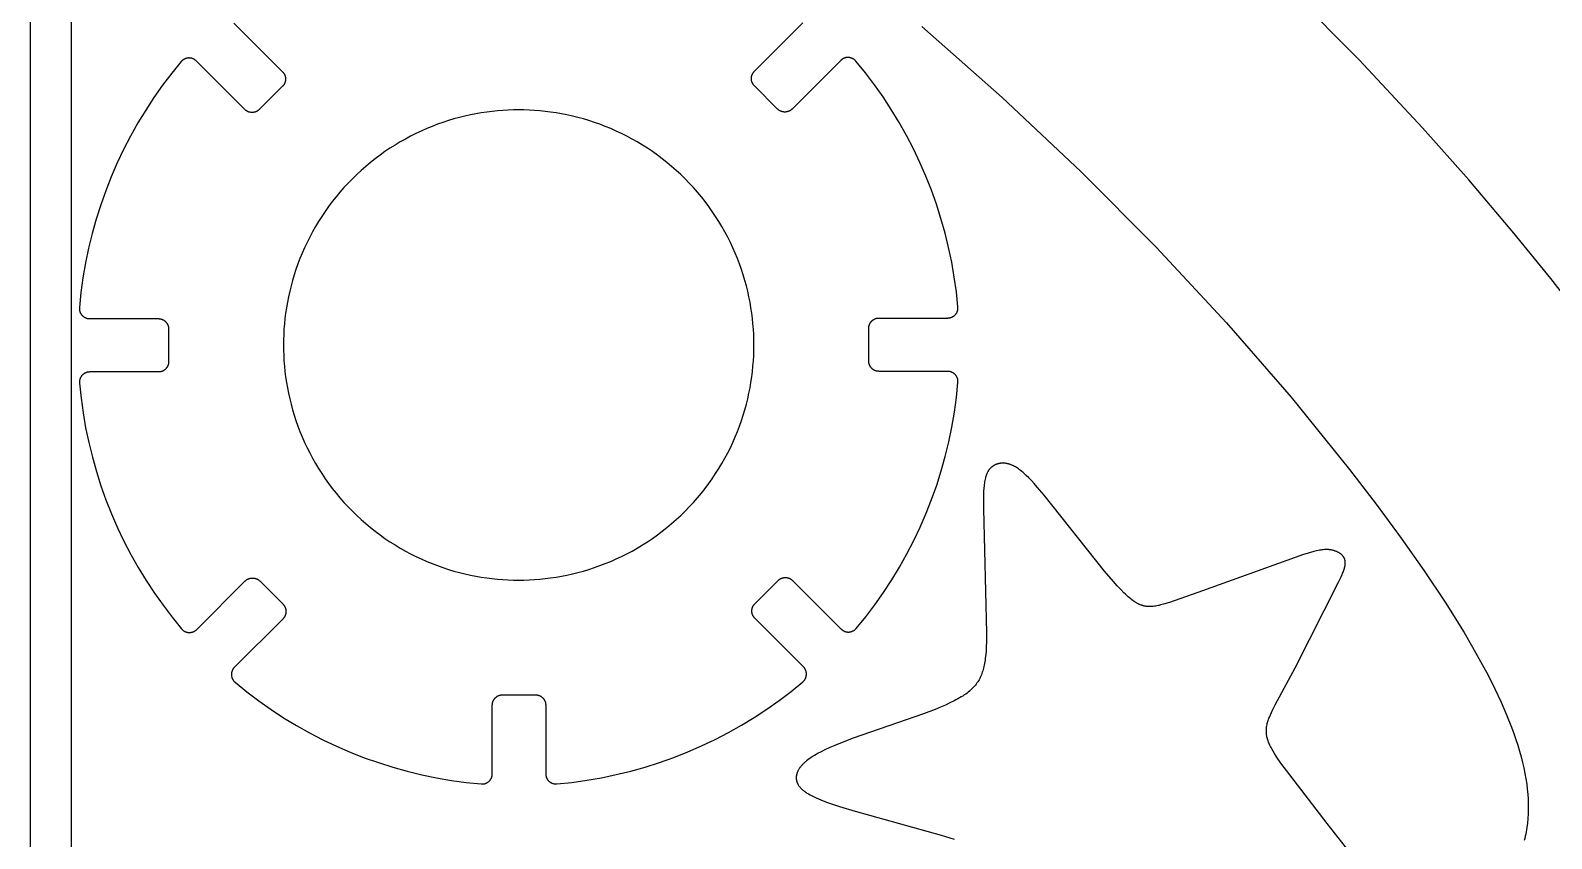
# Model space of a CAD drawing. Header units: millimetres. Extents: x -13379 to -9942, y 7 to 1157.
# Drawn here: x -12042 to -11745.6, y 498.3 to 655.9 of the extents above; entities that cross this region are included whole.
import ezdxf

# ---------------------------------------------------------------- set-up
doc = ezdxf.new("R2010")
doc.units = ezdxf.units.MM
doc.header["$MEASUREMENT"] = 0
for name, color, linetype in [('CIRCULO GRANDE 1', 7, 'Continuous'), ('SECCIONES', 7, 'Continuous'), ('TABLERO COMPLETO', 7, 'Continuous'), ('TABLERO GONZALO', 1, 'Continuous')]:
    doc.layers.add(name, color=color, linetype=linetype)

msp = doc.modelspace()

# ---------------------------------------------------------------- linework, layer by layer
at = {"layer": 'CIRCULO GRANDE 1'}
for points in [[(-12002.37, 657.32), (-11992.9, 647.86), (-11992.85, 647.81), (-11992.81, 647.76), (-11992.76, 647.71), (-11992.72, 647.65), (-11992.68, 647.6), (-11992.64, 647.54), (-11992.61, 647.48), (-11992.57, 647.42), (-11992.54, 647.36), (-11992.51, 647.3), (-11992.48, 647.24), (-11992.46, 647.18), (-11992.43, 647.11), (-11992.41, 647.05), (-11992.39, 646.98), (-11992.37, 646.92), (-11992.36, 646.85), (-11992.35, 646.78), (-11992.33, 646.72), (-11992.33, 646.65), (-11992.32, 646.58), (-11992.32, 646.51), (-11992.32, 646.44), (-11992.32, 646.38), (-11992.32, 646.31), (-11992.33, 646.24), (-11992.33, 646.17), (-11992.35, 646.1), (-11992.36, 646.04), (-11992.37, 645.97), (-11992.39, 645.9), (-11992.41, 645.84), (-11992.43, 645.77), (-11992.46, 645.71), (-11992.48, 645.65), (-11992.51, 645.58), (-11992.54, 645.52), (-11992.57, 645.46), (-11992.61, 645.4), (-11992.64, 645.35), (-11992.68, 645.29), (-11992.72, 645.24), (-11992.76, 645.18), (-11992.81, 645.13), (-11992.85, 645.08), (-11992.9, 645.03), (-11997.43, 640.5), (-11997.48, 640.46), (-11997.53, 640.41), (-11997.58, 640.37), (-11997.63, 640.32), (-11997.69, 640.28), (-11997.74, 640.25), (-11997.8, 640.21), (-11997.86, 640.17), (-11997.92, 640.14), (-11997.98, 640.11), (-11998.04, 640.08), (-11998.11, 640.06), (-11998.17, 640.03), (-11998.24, 640.01), (-11998.3, 639.99), (-11998.37, 639.97), (-11998.43, 639.96), (-11998.5, 639.95), (-11998.57, 639.94), (-11998.64, 639.93), (-11998.71, 639.92), (-11998.77, 639.92), (-11998.84, 639.92), (-11998.91, 639.92), (-11998.98, 639.92), (-11999.05, 639.93), (-11999.11, 639.94), (-11999.18, 639.95), (-11999.25, 639.96), (-11999.32, 639.97), (-11999.38, 639.99), (-11999.45, 640.01), (-11999.51, 640.03), (-11999.58, 640.06), (-11999.64, 640.08), (-11999.7, 640.11), (-11999.76, 640.14), (-11999.82, 640.17), (-11999.88, 640.21), (-11999.94, 640.25), (-11999.99, 640.28), (-12000.05, 640.32), (-12000.1, 640.37), (-12000.16, 640.41), (-12000.21, 640.46), (-12000.26, 640.5), (-12009.71, 649.96), (-12009.76, 650.01), (-12009.81, 650.06), (-12009.87, 650.1), (-12009.92, 650.14), (-12009.98, 650.18), (-12010.04, 650.22), (-12010.09, 650.26), (-12010.15, 650.29), (-12010.21, 650.33), (-12010.28, 650.36), (-12010.34, 650.39), (-12010.4, 650.41), (-12010.47, 650.44), (-12010.53, 650.46), (-12010.6, 650.48), (-12010.67, 650.49), (-12010.73, 650.51), (-12010.8, 650.52), (-12010.87, 650.53), (-12010.94, 650.54), (-12011.01, 650.54), (-12011.08, 650.55), (-12011.15, 650.55), (-12011.21, 650.55), (-12011.28, 650.54), (-12011.35, 650.54), (-12011.42, 650.53), (-12011.49, 650.52), (-12011.56, 650.5), (-12011.62, 650.49), (-12011.69, 650.47), (-12011.76, 650.45), (-12011.82, 650.42), (-12011.89, 650.4), (-12011.95, 650.37), (-12012.01, 650.34), (-12012.07, 650.31), (-12012.13, 650.28), (-12012.19, 650.24), (-12012.25, 650.2), (-12012.31, 650.16), (-12012.36, 650.12), (-12012.42, 650.08), (-12012.47, 650.03), (-12012.52, 649.99), (-12012.57, 649.94), (-12012.61, 649.89), (-12012.66, 649.83), (-12014.5, 647.56), (-12016.27, 645.23), (-12017.96, 642.83), (-12019.56, 640.38), (-12021.08, 637.88), (-12022.51, 635.33), (-12023.86, 632.72), (-12025.11, 630.08), (-12026.27, 627.39), (-12027.35, 624.67), (-12028.33, 621.91), (-12029.21, 619.12), (-12030, 616.3), (-12030.69, 613.45), (-12031.28, 610.59), (-12031.78, 607.7), (-12032.18, 604.8), (-12032.48, 601.89), (-12032.48, 601.82), (-12032.48, 601.75), (-12032.48, 601.68), (-12032.48, 601.61), (-12032.48, 601.54), (-12032.47, 601.47), (-12032.46, 601.41), (-12032.45, 601.34), (-12032.43, 601.27), (-12032.42, 601.2), (-12032.4, 601.14), (-12032.38, 601.07), (-12032.35, 601.01), (-12032.33, 600.94), (-12032.3, 600.88), (-12032.27, 600.82), (-12032.24, 600.76), (-12032.2, 600.7), (-12032.17, 600.64), (-12032.13, 600.58), (-12032.09, 600.52), (-12032.05, 600.47), (-12032, 600.42), (-12031.96, 600.37), (-12031.91, 600.32), (-12031.86, 600.27), (-12031.81, 600.22), (-12031.76, 600.18), (-12031.7, 600.13), (-12031.65, 600.09), (-12031.59, 600.05), (-12031.53, 600.01), (-12031.47, 599.98), (-12031.41, 599.95), (-12031.35, 599.92), (-12031.29, 599.89), (-12031.23, 599.86), (-12031.16, 599.84), (-12031.1, 599.81), (-12031.03, 599.79), (-12030.96, 599.78), (-12030.9, 599.76), (-12030.83, 599.75), (-12030.76, 599.74), (-12030.69, 599.73), (-12030.62, 599.72), (-12030.55, 599.72), (-12030.48, 599.72), (-12017.1, 599.72), (-12017.03, 599.72), (-12016.96, 599.71), (-12016.89, 599.71), (-12016.83, 599.7), (-12016.76, 599.69), (-12016.69, 599.68), (-12016.62, 599.66), (-12016.56, 599.64), (-12016.49, 599.62), (-12016.43, 599.6), (-12016.36, 599.58), (-12016.3, 599.55), (-12016.24, 599.52), (-12016.18, 599.49), (-12016.12, 599.46), (-12016.06, 599.43), (-12016, 599.39), (-12015.94, 599.35), (-12015.89, 599.31), (-12015.84, 599.27), (-12015.78, 599.23), (-12015.73, 599.18), (-12015.68, 599.13), (-12015.64, 599.08), (-12015.59, 599.03), (-12015.55, 598.98), (-12015.5, 598.93), (-12015.46, 598.87), (-12015.43, 598.81), (-12015.39, 598.76), (-12015.35, 598.7), (-12015.32, 598.64), (-12015.29, 598.58), (-12015.26, 598.51), (-12015.24, 598.45), (-12015.21, 598.39), (-12015.19, 598.32), (-12015.17, 598.26), (-12015.15, 598.19), (-12015.14, 598.12), (-12015.13, 598.06), (-12015.12, 597.99), (-12015.11, 597.92), (-12015.1, 597.85), (-12015.1, 597.79), (-12015.1, 597.72), (-12015.1, 591.32), (-12015.1, 591.25), (-12015.1, 591.18), (-12015.11, 591.11), (-12015.12, 591.05), (-12015.13, 590.98), (-12015.14, 590.91), (-12015.15, 590.84), (-12015.17, 590.78), (-12015.19, 590.71), (-12015.21, 590.65), (-12015.24, 590.58), (-12015.26, 590.52), (-12015.29, 590.46), (-12015.32, 590.4), (-12015.35, 590.34), (-12015.39, 590.28), (-12015.43, 590.22), (-12015.46, 590.16), (-12015.5, 590.11), (-12015.55, 590.06), (-12015.59, 590), (-12015.64, 589.95), (-12015.68, 589.9), (-12015.73, 589.86), (-12015.78, 589.81), (-12015.84, 589.77), (-12015.89, 589.72), (-12015.94, 589.68), (-12016, 589.65), (-12016.06, 589.61), (-12016.12, 589.57), (-12016.18, 589.54), (-12016.24, 589.51), (-12016.3, 589.48), (-12016.36, 589.46), (-12016.43, 589.43), (-12016.49, 589.41), (-12016.56, 589.39), (-12016.62, 589.37), (-12016.69, 589.36), (-12016.76, 589.35), (-12016.83, 589.34), (-12016.89, 589.33), (-12016.96, 589.32), (-12017.03, 589.32), (-12017.1, 589.32), (-12030.47, 589.32), (-12030.54, 589.32), (-12030.61, 589.31), (-12030.68, 589.31), (-12030.75, 589.3), (-12030.82, 589.29), (-12030.88, 589.27), (-12030.95, 589.26), (-12031.02, 589.24), (-12031.09, 589.22), (-12031.15, 589.2), (-12031.22, 589.18), (-12031.28, 589.15), (-12031.34, 589.12), (-12031.4, 589.09), (-12031.46, 589.06), (-12031.52, 589.02), (-12031.58, 588.98), (-12031.64, 588.94), (-12031.69, 588.9), (-12031.75, 588.86), (-12031.8, 588.81), (-12031.85, 588.77), (-12031.9, 588.72), (-12031.95, 588.67), (-12031.99, 588.62), (-12032.04, 588.56), (-12032.08, 588.51), (-12032.12, 588.45), (-12032.16, 588.4), (-12032.19, 588.34), (-12032.23, 588.28), (-12032.26, 588.22), (-12032.29, 588.15), (-12032.32, 588.09), (-12032.34, 588.03), (-12032.37, 587.96), (-12032.39, 587.9), (-12032.41, 587.83), (-12032.42, 587.76), (-12032.44, 587.69), (-12032.45, 587.63), (-12032.46, 587.56), (-12032.47, 587.49), (-12032.47, 587.42), (-12032.47, 587.35), (-12032.47, 587.28), (-12032.47, 587.21), (-12032.47, 587.14), (-12032.16, 584.23), (-12031.76, 581.33), (-12031.26, 578.45), (-12030.66, 575.58), (-12029.96, 572.74), (-12029.17, 569.92), (-12028.28, 567.13), (-12027.3, 564.37), (-12026.23, 561.65), (-12025.06, 558.96), (-12023.8, 556.32), (-12022.45, 553.72), (-12021.01, 551.17), (-12019.49, 548.67), (-12017.88, 546.22), (-12016.19, 543.83), (-12014.42, 541.5), (-12012.58, 539.23), (-12012.53, 539.18), (-12012.48, 539.13), (-12012.43, 539.08), (-12012.38, 539.03), (-12012.33, 538.98), (-12012.28, 538.94), (-12012.22, 538.9), (-12012.17, 538.86), (-12012.11, 538.82), (-12012.05, 538.79), (-12011.99, 538.75), (-12011.93, 538.72), (-12011.87, 538.69), (-12011.8, 538.67), (-12011.74, 538.64), (-12011.67, 538.62), (-12011.61, 538.6), (-12011.54, 538.58), (-12011.47, 538.56), (-12011.41, 538.55), (-12011.34, 538.54), (-12011.27, 538.53), (-12011.2, 538.52), (-12011.13, 538.52), (-12011.06, 538.52), (-12010.99, 538.52), (-12010.92, 538.52), (-12010.86, 538.53), (-12010.79, 538.53), (-12010.72, 538.54), (-12010.65, 538.56), (-12010.58, 538.57), (-12010.52, 538.59), (-12010.45, 538.61), (-12010.39, 538.63), (-12010.32, 538.65), (-12010.26, 538.68), (-12010.19, 538.71), (-12010.13, 538.74), (-12010.07, 538.77), (-12010.01, 538.81), (-12009.95, 538.84), (-12009.9, 538.88), (-12009.84, 538.92), (-12009.79, 538.96), (-12009.73, 539.01), (-12009.68, 539.05), (-12009.63, 539.1), (-12000.17, 548.57), (-12000.12, 548.62), (-12000.07, 548.66), (-12000.01, 548.71), (-11999.96, 548.75), (-11999.91, 548.79), (-11999.85, 548.83), (-11999.79, 548.86), (-11999.73, 548.9), (-11999.67, 548.93), (-11999.61, 548.96), (-11999.55, 548.99), (-11999.49, 549.01), (-11999.42, 549.04), (-11999.36, 549.06), (-11999.29, 549.08), (-11999.23, 549.1), (-11999.16, 549.11), (-11999.09, 549.13), (-11999.02, 549.14), (-11998.96, 549.14), (-11998.89, 549.15), (-11998.82, 549.15), (-11998.75, 549.15), (-11998.68, 549.15), (-11998.62, 549.15), (-11998.55, 549.14), (-11998.48, 549.14), (-11998.41, 549.13), (-11998.35, 549.11), (-11998.28, 549.1), (-11998.21, 549.08), (-11998.15, 549.06), (-11998.08, 549.04), (-11998.02, 549.01), (-11997.96, 548.99), (-11997.89, 548.96), (-11997.83, 548.93), (-11997.77, 548.9), (-11997.71, 548.86), (-11997.66, 548.83), (-11997.6, 548.79), (-11997.54, 548.75), (-11997.49, 548.71), (-11997.44, 548.66), (-11997.39, 548.62), (-11997.34, 548.57), (-11992.81, 544.04), (-11992.77, 543.99), (-11992.72, 543.94), (-11992.68, 543.89), (-11992.63, 543.84), (-11992.59, 543.78), (-11992.55, 543.73), (-11992.52, 543.67), (-11992.48, 543.61), (-11992.45, 543.55), (-11992.42, 543.49), (-11992.39, 543.43), (-11992.37, 543.36), (-11992.34, 543.3), (-11992.32, 543.23), (-11992.3, 543.17), (-11992.28, 543.1), (-11992.27, 543.04), (-11992.26, 542.97), (-11992.25, 542.9), (-11992.24, 542.83), (-11992.23, 542.77), (-11992.23, 542.7), (-11992.23, 542.63), (-11992.23, 542.56), (-11992.23, 542.49), (-11992.24, 542.42), (-11992.25, 542.36), (-11992.26, 542.29), (-11992.27, 542.22), (-11992.28, 542.16), (-11992.3, 542.09), (-11992.32, 542.02), (-11992.34, 541.96), (-11992.37, 541.9), (-11992.39, 541.83), (-11992.42, 541.77), (-11992.45, 541.71), (-11992.48, 541.65), (-11992.52, 541.59), (-11992.55, 541.53), (-11992.59, 541.48), (-11992.63, 541.42), (-11992.68, 541.37), (-11992.72, 541.31), (-11992.77, 541.26), (-11992.81, 541.21), (-12002.27, 531.76), (-12002.32, 531.71), (-12002.37, 531.66), (-12002.41, 531.6), (-12002.45, 531.55), (-12002.49, 531.49), (-12002.53, 531.44), (-12002.57, 531.38), (-12002.6, 531.32), (-12002.64, 531.26), (-12002.67, 531.19), (-12002.69, 531.13), (-12002.72, 531.07), (-12002.74, 531), (-12002.77, 530.94), (-12002.79, 530.87), (-12002.8, 530.8), (-12002.82, 530.74), (-12002.83, 530.67), (-12002.84, 530.6), (-12002.85, 530.53), (-12002.85, 530.46), (-12002.86, 530.39), (-12002.86, 530.32), (-12002.85, 530.26), (-12002.85, 530.19), (-12002.84, 530.12), (-12002.84, 530.05), (-12002.82, 529.98), (-12002.81, 529.91), (-12002.79, 529.85), (-12002.78, 529.78), (-12002.76, 529.71), (-12002.73, 529.65), (-12002.71, 529.58), (-12002.68, 529.52), (-12002.65, 529.46), (-12002.62, 529.4), (-12002.59, 529.34), (-12002.55, 529.28), (-12002.51, 529.22), (-12002.47, 529.16), (-12002.43, 529.11), (-12002.39, 529.05), (-12002.34, 529), (-12002.29, 528.95), (-12002.25, 528.9), (-12002.2, 528.86), (-12002.14, 528.81), (-11999.87, 526.97), (-11997.53, 525.2), (-11995.14, 523.51), (-11992.69, 521.91), (-11990.19, 520.39), (-11987.63, 518.96), (-11985.03, 517.62), (-11982.39, 516.36), (-11979.7, 515.2), (-11976.98, 514.12), (-11974.22, 513.15), (-11971.43, 512.26), (-11968.61, 511.47), (-11965.76, 510.78), (-11962.9, 510.19), (-11960.01, 509.69), (-11957.11, 509.29), (-11954.2, 508.99), (-11954.13, 508.99), (-11954.06, 508.99), (-11953.99, 508.99), (-11953.92, 508.99), (-11953.85, 508.99), (-11953.78, 509), (-11953.72, 509.01), (-11953.65, 509.02), (-11953.58, 509.04), (-11953.51, 509.05), (-11953.45, 509.07), (-11953.38, 509.09), (-11953.32, 509.12), (-11953.25, 509.14), (-11953.19, 509.17), (-11953.13, 509.2), (-11953.07, 509.23), (-11953.01, 509.27), (-11952.95, 509.3), (-11952.89, 509.34), (-11952.83, 509.38), (-11952.78, 509.42), (-11952.73, 509.47), (-11952.67, 509.51), (-11952.62, 509.56), (-11952.58, 509.61), (-11952.53, 509.66), (-11952.48, 509.71), (-11952.44, 509.77), (-11952.4, 509.82), (-11952.36, 509.88), (-11952.32, 509.94), (-11952.29, 510), (-11952.26, 510.06), (-11952.22, 510.12), (-11952.2, 510.18), (-11952.17, 510.25), (-11952.14, 510.31), (-11952.12, 510.37), (-11952.1, 510.44), (-11952.08, 510.51), (-11952.07, 510.57), (-11952.06, 510.64), (-11952.05, 510.71), (-11952.04, 510.78), (-11952.03, 510.85), (-11952.03, 510.92), (-11952.03, 510.99), (-11952.03, 524.37), (-11952.03, 524.44), (-11952.02, 524.51), (-11952.02, 524.58), (-11952.01, 524.65), (-11952, 524.71), (-11951.98, 524.78), (-11951.97, 524.85), (-11951.95, 524.91), (-11951.93, 524.98), (-11951.91, 525.04), (-11951.89, 525.11), (-11951.86, 525.17), (-11951.83, 525.23), (-11951.8, 525.29), (-11951.77, 525.35), (-11951.74, 525.41), (-11951.7, 525.47), (-11951.66, 525.53), (-11951.62, 525.58), (-11951.58, 525.63), (-11951.53, 525.69), (-11951.49, 525.74), (-11951.44, 525.79), (-11951.39, 525.83), (-11951.34, 525.88), (-11951.29, 525.92), (-11951.24, 525.97), (-11951.18, 526.01), (-11951.12, 526.05), (-11951.07, 526.08), (-11951.01, 526.12), (-11950.95, 526.15), (-11950.89, 526.18), (-11950.82, 526.21), (-11950.76, 526.23), (-11950.7, 526.26), (-11950.63, 526.28), (-11950.57, 526.3), (-11950.5, 526.32), (-11950.43, 526.33), (-11950.37, 526.34), (-11950.3, 526.35), (-11950.23, 526.36), (-11950.16, 526.37), (-11950.09, 526.37), (-11950.03, 526.37), (-11943.63, 526.37), (-11943.56, 526.37), (-11943.49, 526.37), (-11943.42, 526.36), (-11943.35, 526.35), (-11943.29, 526.34), (-11943.22, 526.33), (-11943.15, 526.32), (-11943.09, 526.3), (-11943.02, 526.28), (-11942.96, 526.26), (-11942.89, 526.23), (-11942.83, 526.21), (-11942.77, 526.18), (-11942.71, 526.15), (-11942.65, 526.12), (-11942.59, 526.08), (-11942.53, 526.05), (-11942.47, 526.01), (-11942.42, 525.97), (-11942.36, 525.92), (-11942.31, 525.88), (-11942.26, 525.83), (-11942.21, 525.79), (-11942.16, 525.74), (-11942.12, 525.69), (-11942.08, 525.63), (-11942.03, 525.58), (-11941.99, 525.53), (-11941.95, 525.47), (-11941.92, 525.41), (-11941.88, 525.35), (-11941.85, 525.29), (-11941.82, 525.23), (-11941.79, 525.17), (-11941.77, 525.11), (-11941.74, 525.04), (-11941.72, 524.98), (-11941.7, 524.91), (-11941.68, 524.85), (-11941.67, 524.78), (-11941.66, 524.71), (-11941.65, 524.65), (-11941.64, 524.58), (-11941.63, 524.51), (-11941.63, 524.44), (-11941.63, 524.37), (-11941.63, 511), (-11941.63, 510.93), (-11941.62, 510.86), (-11941.62, 510.79), (-11941.61, 510.72), (-11941.6, 510.65), (-11941.58, 510.59), (-11941.57, 510.52), (-11941.55, 510.45), (-11941.53, 510.39), (-11941.51, 510.32), (-11941.48, 510.26), (-11941.46, 510.19), (-11941.43, 510.13), (-11941.4, 510.07), (-11941.36, 510.01), (-11941.33, 509.95), (-11941.29, 509.89), (-11941.25, 509.83), (-11941.21, 509.78), (-11941.17, 509.72), (-11941.12, 509.67), (-11941.08, 509.62), (-11941.03, 509.57), (-11940.98, 509.52), (-11940.93, 509.48), (-11940.87, 509.43), (-11940.82, 509.39), (-11940.76, 509.35), (-11940.7, 509.31), (-11940.65, 509.28), (-11940.59, 509.24), (-11940.52, 509.21), (-11940.46, 509.18), (-11940.4, 509.15), (-11940.34, 509.13), (-11940.27, 509.1), (-11940.2, 509.08), (-11940.14, 509.06), (-11940.07, 509.05), (-11940, 509.03), (-11939.94, 509.02), (-11939.87, 509.01), (-11939.8, 509), (-11939.73, 509), (-11939.66, 509), (-11939.59, 509), (-11939.52, 509), (-11939.45, 509), (-11936.54, 509.31), (-11933.64, 509.71), (-11930.76, 510.21), (-11927.89, 510.81), (-11925.05, 511.51), (-11922.23, 512.3), (-11919.44, 513.19), (-11916.68, 514.17), (-11913.96, 515.25), (-11911.27, 516.41), (-11908.63, 517.67), (-11906.03, 519.02), (-11903.48, 520.46), (-11900.98, 521.98), (-11898.53, 523.59), (-11896.14, 525.28), (-11893.81, 527.05), (-11891.54, 528.89), (-11891.48, 528.94), (-11891.43, 528.99), (-11891.39, 529.04), (-11891.34, 529.09), (-11891.29, 529.14), (-11891.25, 529.19), (-11891.21, 529.25), (-11891.17, 529.3), (-11891.13, 529.36), (-11891.1, 529.42), (-11891.06, 529.48), (-11891.03, 529.54), (-11891, 529.6), (-11890.97, 529.67), (-11890.95, 529.73), (-11890.93, 529.8), (-11890.91, 529.86), (-11890.89, 529.93), (-11890.87, 530), (-11890.86, 530.06), (-11890.85, 530.13), (-11890.84, 530.2), (-11890.83, 530.27), (-11890.83, 530.34), (-11890.83, 530.41), (-11890.83, 530.48), (-11890.83, 530.55), (-11890.83, 530.61), (-11890.84, 530.68), (-11890.85, 530.75), (-11890.87, 530.82), (-11890.88, 530.89), (-11890.9, 530.95), (-11890.92, 531.02), (-11890.94, 531.08), (-11890.96, 531.15), (-11890.99, 531.21), (-11891.02, 531.28), (-11891.05, 531.34), (-11891.08, 531.4), (-11891.11, 531.46), (-11891.15, 531.52), (-11891.19, 531.57), (-11891.23, 531.63), (-11891.27, 531.68), (-11891.32, 531.74), (-11891.36, 531.79), (-11891.41, 531.84), (-11900.88, 541.3), (-11900.92, 541.35), (-11900.97, 541.4), (-11901.01, 541.46), (-11901.06, 541.51), (-11901.1, 541.56), (-11901.14, 541.62), (-11901.17, 541.68), (-11901.21, 541.74), (-11901.24, 541.8), (-11901.27, 541.86), (-11901.3, 541.92), (-11901.32, 541.98), (-11901.35, 542.05), (-11901.37, 542.11), (-11901.39, 542.18), (-11901.41, 542.24), (-11901.42, 542.31), (-11901.43, 542.38), (-11901.44, 542.45), (-11901.45, 542.51), (-11901.46, 542.58), (-11901.46, 542.65), (-11901.46, 542.72), (-11901.46, 542.79), (-11901.46, 542.85), (-11901.45, 542.92), (-11901.44, 542.99), (-11901.43, 543.06), (-11901.42, 543.12), (-11901.41, 543.19), (-11901.39, 543.26), (-11901.37, 543.32), (-11901.35, 543.39), (-11901.32, 543.45), (-11901.3, 543.51), (-11901.27, 543.58), (-11901.24, 543.64), (-11901.21, 543.7), (-11901.17, 543.76), (-11901.14, 543.81), (-11901.1, 543.87), (-11901.06, 543.93), (-11901.01, 543.98), (-11900.97, 544.03), (-11900.92, 544.08), (-11900.88, 544.13), (-11896.35, 548.66), (-11896.3, 548.71), (-11896.25, 548.75), (-11896.2, 548.79), (-11896.15, 548.84), (-11896.09, 548.88), (-11896.03, 548.92), (-11895.98, 548.95), (-11895.92, 548.99), (-11895.86, 549.02), (-11895.8, 549.05), (-11895.73, 549.08), (-11895.67, 549.1), (-11895.61, 549.13), (-11895.54, 549.15), (-11895.48, 549.17), (-11895.41, 549.19), (-11895.34, 549.2), (-11895.28, 549.21), (-11895.21, 549.22), (-11895.14, 549.23), (-11895.07, 549.24), (-11895.01, 549.24), (-11894.94, 549.24), (-11894.87, 549.24), (-11894.8, 549.24), (-11894.73, 549.23), (-11894.67, 549.22), (-11894.6, 549.21), (-11894.53, 549.2), (-11894.46, 549.19), (-11894.4, 549.17), (-11894.33, 549.15), (-11894.27, 549.13), (-11894.2, 549.1), (-11894.14, 549.08), (-11894.08, 549.05), (-11894.02, 549.02), (-11893.96, 548.99), (-11893.9, 548.95), (-11893.84, 548.92), (-11893.78, 548.88), (-11893.73, 548.84), (-11893.68, 548.79), (-11893.62, 548.75), (-11893.57, 548.71), (-11893.52, 548.66), (-11884.07, 539.2), (-11884.02, 539.15), (-11883.96, 539.11), (-11883.91, 539.06), (-11883.86, 539.02), (-11883.8, 538.98), (-11883.74, 538.94), (-11883.69, 538.9), (-11883.63, 538.87), (-11883.57, 538.83), (-11883.5, 538.8), (-11883.44, 538.78), (-11883.38, 538.75), (-11883.31, 538.73), (-11883.25, 538.7), (-11883.18, 538.68), (-11883.11, 538.67), (-11883.05, 538.65), (-11882.98, 538.64), (-11882.91, 538.63), (-11882.84, 538.62), (-11882.77, 538.62), (-11882.7, 538.61), (-11882.63, 538.61), (-11882.56, 538.62), (-11882.5, 538.62), (-11882.43, 538.63), (-11882.36, 538.64), (-11882.29, 538.65), (-11882.22, 538.66), (-11882.16, 538.68), (-11882.09, 538.69), (-11882.02, 538.72), (-11881.96, 538.74), (-11881.89, 538.76), (-11881.83, 538.79), (-11881.77, 538.82), (-11881.71, 538.85), (-11881.65, 538.88), (-11881.59, 538.92), (-11881.53, 538.96), (-11881.47, 539), (-11881.42, 539.04), (-11881.36, 539.08), (-11881.31, 539.13), (-11881.26, 539.18), (-11881.21, 539.22), (-11881.17, 539.28), (-11881.12, 539.33), (-11879.27, 541.6), (-11877.51, 543.94), (-11875.82, 546.33), (-11874.22, 548.78), (-11872.7, 551.28), (-11871.27, 553.84), (-11869.92, 556.44), (-11868.67, 559.08), (-11867.5, 561.77), (-11866.43, 564.49), (-11865.45, 567.25), (-11864.57, 570.04), (-11863.78, 572.86), (-11863.09, 575.71), (-11862.5, 578.58), (-11862, 581.46), (-11861.6, 584.36), (-11861.3, 587.27), (-11861.3, 587.34), (-11861.3, 587.41), (-11861.3, 587.48), (-11861.3, 587.55), (-11861.3, 587.62), (-11861.31, 587.69), (-11861.32, 587.76), (-11861.33, 587.82), (-11861.35, 587.89), (-11861.36, 587.96), (-11861.38, 588.02), (-11861.4, 588.09), (-11861.43, 588.15), (-11861.45, 588.22), (-11861.48, 588.28), (-11861.51, 588.34), (-11861.54, 588.41), (-11861.58, 588.46), (-11861.61, 588.52), (-11861.65, 588.58), (-11861.69, 588.64), (-11861.73, 588.69), (-11861.78, 588.75), (-11861.82, 588.8), (-11861.87, 588.85), (-11861.92, 588.89), (-11861.97, 588.94), (-11862.02, 588.99), (-11862.08, 589.03), (-11862.13, 589.07), (-11862.19, 589.11), (-11862.25, 589.15), (-11862.31, 589.18), (-11862.37, 589.22), (-11862.43, 589.25), (-11862.49, 589.27), (-11862.55, 589.3), (-11862.62, 589.33), (-11862.68, 589.35), (-11862.75, 589.37), (-11862.82, 589.39), (-11862.88, 589.4), (-11862.95, 589.41), (-11863.02, 589.42), (-11863.09, 589.43), (-11863.16, 589.44), (-11863.23, 589.44), (-11863.29, 589.44), (-11876.68, 589.44), (-11876.75, 589.45), (-11876.82, 589.45), (-11876.89, 589.45), (-11876.95, 589.46), (-11877.02, 589.47), (-11877.09, 589.49), (-11877.16, 589.5), (-11877.22, 589.52), (-11877.29, 589.54), (-11877.35, 589.56), (-11877.42, 589.58), (-11877.48, 589.61), (-11877.54, 589.64), (-11877.6, 589.67), (-11877.66, 589.7), (-11877.72, 589.74), (-11877.78, 589.77), (-11877.83, 589.81), (-11877.89, 589.85), (-11877.94, 589.89), (-11878, 589.94), (-11878.05, 589.98), (-11878.1, 590.03), (-11878.14, 590.08), (-11878.19, 590.13), (-11878.23, 590.18), (-11878.28, 590.24), (-11878.32, 590.29), (-11878.35, 590.35), (-11878.39, 590.4), (-11878.42, 590.46), (-11878.46, 590.52), (-11878.49, 590.58), (-11878.52, 590.65), (-11878.54, 590.71), (-11878.57, 590.77), (-11878.59, 590.84), (-11878.61, 590.9), (-11878.62, 590.97), (-11878.64, 591.04), (-11878.65, 591.1), (-11878.66, 591.17), (-11878.67, 591.24), (-11878.68, 591.31), (-11878.68, 591.38), (-11878.68, 591.44), (-11878.68, 597.84), (-11878.68, 597.91), (-11878.68, 597.98), (-11878.67, 598.05), (-11878.66, 598.12), (-11878.65, 598.18), (-11878.64, 598.25), (-11878.62, 598.32), (-11878.61, 598.38), (-11878.59, 598.45), (-11878.57, 598.51), (-11878.54, 598.58), (-11878.52, 598.64), (-11878.49, 598.7), (-11878.46, 598.76), (-11878.42, 598.82), (-11878.39, 598.88), (-11878.35, 598.94), (-11878.32, 599), (-11878.28, 599.05), (-11878.23, 599.11), (-11878.19, 599.16), (-11878.14, 599.21), (-11878.1, 599.26), (-11878.05, 599.31), (-11878, 599.35), (-11877.94, 599.4), (-11877.89, 599.44), (-11877.83, 599.48), (-11877.78, 599.52), (-11877.72, 599.55), (-11877.66, 599.59), (-11877.6, 599.62), (-11877.54, 599.65), (-11877.48, 599.68), (-11877.42, 599.7), (-11877.35, 599.73), (-11877.29, 599.75), (-11877.22, 599.77), (-11877.16, 599.79), (-11877.09, 599.8), (-11877.02, 599.81), (-11876.95, 599.83), (-11876.89, 599.83), (-11876.82, 599.84), (-11876.75, 599.84), (-11876.68, 599.84), (-11863.31, 599.84), (-11863.24, 599.85), (-11863.17, 599.85), (-11863.1, 599.85), (-11863.03, 599.86), (-11862.96, 599.87), (-11862.89, 599.89), (-11862.83, 599.9), (-11862.76, 599.92), (-11862.69, 599.94), (-11862.63, 599.96), (-11862.56, 599.99), (-11862.5, 600.01), (-11862.44, 600.04), (-11862.38, 600.07), (-11862.32, 600.11), (-11862.26, 600.14), (-11862.2, 600.18), (-11862.14, 600.22), (-11862.09, 600.26), (-11862.03, 600.3), (-11861.98, 600.35), (-11861.93, 600.39), (-11861.88, 600.44), (-11861.83, 600.49), (-11861.79, 600.54), (-11861.74, 600.6), (-11861.7, 600.65), (-11861.66, 600.71), (-11861.62, 600.77), (-11861.58, 600.82), (-11861.55, 600.88), (-11861.52, 600.95), (-11861.49, 601.01), (-11861.46, 601.07), (-11861.44, 601.14), (-11861.41, 601.2), (-11861.39, 601.27), (-11861.37, 601.33), (-11861.36, 601.4), (-11861.34, 601.47), (-11861.33, 601.54), (-11861.32, 601.6), (-11861.31, 601.67), (-11861.31, 601.74), (-11861.31, 601.81), (-11861.31, 601.88), (-11861.31, 601.95), (-11861.31, 602.02), (-11861.62, 604.93), (-11862.02, 607.83), (-11862.52, 610.71), (-11863.12, 613.58), (-11863.81, 616.42), (-11864.61, 619.24), (-11865.5, 622.03), (-11866.48, 624.79), (-11867.55, 627.51), (-11868.72, 630.2), (-11869.98, 632.84), (-11871.33, 635.44), (-11872.77, 637.99), (-11874.29, 640.49), (-11875.9, 642.94), (-11877.59, 645.33), (-11879.35, 647.66), (-11881.2, 649.93), (-11881.25, 649.99), (-11881.3, 650.04), (-11881.34, 650.08), (-11881.4, 650.13), (-11881.45, 650.18), (-11881.5, 650.22), (-11881.56, 650.26), (-11881.61, 650.3), (-11881.67, 650.34), (-11881.73, 650.37), (-11881.79, 650.41), (-11881.85, 650.44), (-11881.91, 650.47), (-11881.98, 650.5), (-11882.04, 650.52), (-11882.11, 650.54), (-11882.17, 650.56), (-11882.24, 650.58), (-11882.31, 650.6), (-11882.37, 650.61), (-11882.44, 650.62), (-11882.51, 650.63), (-11882.58, 650.64), (-11882.65, 650.64), (-11882.72, 650.64), (-11882.79, 650.64), (-11882.85, 650.64), (-11882.92, 650.64), (-11882.99, 650.63), (-11883.06, 650.62), (-11883.13, 650.61), (-11883.2, 650.59), (-11883.26, 650.57), (-11883.33, 650.55), (-11883.39, 650.53), (-11883.46, 650.51), (-11883.52, 650.48), (-11883.59, 650.45), (-11883.65, 650.42), (-11883.71, 650.39), (-11883.77, 650.36), (-11883.83, 650.32), (-11883.88, 650.28), (-11883.94, 650.24), (-11883.99, 650.2), (-11884.05, 650.15), (-11884.1, 650.11), (-11884.15, 650.06), (-11893.61, 640.59), (-11893.66, 640.55), (-11893.71, 640.5), (-11893.76, 640.46), (-11893.82, 640.41), (-11893.87, 640.37), (-11893.93, 640.33), (-11893.99, 640.3), (-11894.05, 640.26), (-11894.11, 640.23), (-11894.17, 640.2), (-11894.23, 640.17), (-11894.29, 640.15), (-11894.36, 640.12), (-11894.42, 640.1), (-11894.49, 640.08), (-11894.55, 640.06), (-11894.62, 640.05), (-11894.69, 640.04), (-11894.75, 640.03), (-11894.82, 640.02), (-11894.89, 640.01), (-11894.96, 640.01), (-11895.03, 640.01), (-11895.1, 640.01), (-11895.16, 640.01), (-11895.23, 640.02), (-11895.3, 640.03), (-11895.37, 640.04), (-11895.43, 640.05), (-11895.5, 640.06), (-11895.57, 640.08), (-11895.63, 640.1), (-11895.7, 640.12), (-11895.76, 640.15), (-11895.82, 640.17), (-11895.89, 640.2), (-11895.95, 640.23), (-11896.01, 640.26), (-11896.07, 640.3), (-11896.12, 640.33), (-11896.18, 640.37), (-11896.24, 640.41), (-11896.29, 640.46), (-11896.34, 640.5), (-11896.39, 640.55), (-11896.44, 640.59), (-11900.97, 645.12), (-11901.01, 645.17), (-11901.06, 645.22), (-11901.1, 645.27), (-11901.15, 645.32), (-11901.19, 645.38), (-11901.22, 645.44), (-11901.26, 645.49), (-11901.3, 645.55), (-11901.33, 645.61), (-11901.36, 645.67), (-11901.39, 645.74), (-11901.41, 645.8), (-11901.44, 645.86), (-11901.46, 645.93), (-11901.48, 645.99), (-11901.5, 646.06), (-11901.51, 646.13), (-11901.52, 646.19), (-11901.53, 646.26), (-11901.54, 646.33), (-11901.55, 646.4), (-11901.55, 646.46), (-11901.55, 646.53), (-11901.55, 646.6), (-11901.55, 646.67), (-11901.54, 646.74), (-11901.53, 646.81), (-11901.52, 646.87), (-11901.51, 646.94), (-11901.5, 647.01), (-11901.48, 647.07), (-11901.46, 647.14), (-11901.44, 647.2), (-11901.41, 647.27), (-11901.39, 647.33), (-11901.36, 647.39), (-11901.33, 647.45), (-11901.3, 647.51), (-11901.26, 647.57), (-11901.22, 647.63), (-11901.19, 647.69), (-11901.15, 647.74), (-11901.1, 647.79), (-11901.06, 647.85), (-11901.01, 647.9), (-11900.97, 647.95), (-11891.51, 657.41)], [(-11992.73, 594.58), (-11992.72, 593.56), (-11992.68, 592.54), (-11992.62, 591.5), (-11992.54, 590.46), (-11992.44, 589.41), (-11992.3, 588.36), (-11992.15, 587.3), (-11991.96, 586.24), (-11991.75, 585.17), (-11991.51, 584.11), (-11991.25, 583.04), (-11990.96, 581.97), (-11990.64, 580.9), (-11990.29, 579.83), (-11989.91, 578.77), (-11989.51, 577.71), (-11989.08, 576.65), (-11988.61, 575.6), (-11988.12, 574.56), (-11987.61, 573.53), (-11987.06, 572.5), (-11986.49, 571.49), (-11985.88, 570.49), (-11985.26, 569.5), (-11984.6, 568.52), (-11983.92, 567.56), (-11983.21, 566.62), (-11982.48, 565.69), (-11981.72, 564.78), (-11980.94, 563.89), (-11980.13, 563.02), (-11979.3, 562.17), (-11978.45, 561.34), (-11977.58, 560.53), (-11976.69, 559.75), (-11975.78, 558.99), (-11974.85, 558.26), (-11973.91, 557.55), (-11972.95, 556.87), (-11971.97, 556.21), (-11970.98, 555.59), (-11969.98, 554.98), (-11968.97, 554.41), (-11967.94, 553.86), (-11966.91, 553.35), (-11965.87, 552.86), (-11964.82, 552.39), (-11963.76, 551.96), (-11962.7, 551.56), (-11961.64, 551.18), (-11960.57, 550.83), (-11959.5, 550.51), (-11958.43, 550.22), (-11957.36, 549.96), (-11956.3, 549.72), (-11955.23, 549.51), (-11954.17, 549.32), (-11953.11, 549.17), (-11952.06, 549.03), (-11951.01, 548.93), (-11949.97, 548.85), (-11948.93, 548.79), (-11947.91, 548.75), (-11946.89, 548.74), (-11945.87, 548.75), (-11944.85, 548.79), (-11943.81, 548.85), (-11942.77, 548.93), (-11941.72, 549.03), (-11940.67, 549.17), (-11939.61, 549.32), (-11938.55, 549.51), (-11937.48, 549.72), (-11936.42, 549.96), (-11935.35, 550.22), (-11934.28, 550.51), (-11933.21, 550.83), (-11932.14, 551.18), (-11931.08, 551.56), (-11930.02, 551.96), (-11928.96, 552.39), (-11927.91, 552.86), (-11926.87, 553.35), (-11925.84, 553.86), (-11924.81, 554.41), (-11923.8, 554.98), (-11922.8, 555.59), (-11921.81, 556.21), (-11920.83, 556.87), (-11919.87, 557.55), (-11918.93, 558.26), (-11918, 558.99), (-11917.09, 559.75), (-11916.2, 560.53), (-11915.33, 561.34), (-11914.48, 562.17), (-11913.65, 563.02), (-11912.84, 563.89), (-11912.06, 564.78), (-11911.3, 565.69), (-11910.57, 566.62), (-11909.86, 567.56), (-11909.18, 568.52), (-11908.52, 569.5), (-11907.89, 570.49), (-11907.29, 571.49), (-11906.72, 572.5), (-11906.17, 573.53), (-11905.65, 574.56), (-11905.16, 575.6), (-11904.7, 576.65), (-11904.27, 577.71), (-11903.87, 578.77), (-11903.49, 579.83), (-11903.14, 580.9), (-11902.82, 581.97), (-11902.53, 583.04), (-11902.26, 584.11), (-11902.03, 585.17), (-11901.82, 586.24), (-11901.63, 587.3), (-11901.48, 588.36), (-11901.34, 589.41), (-11901.24, 590.46), (-11901.15, 591.5), (-11901.1, 592.54), (-11901.06, 593.56), (-11901.05, 594.58), (-11901.06, 595.6), (-11901.1, 596.62), (-11901.15, 597.66), (-11901.24, 598.7), (-11901.34, 599.75), (-11901.48, 600.8), (-11901.63, 601.86), (-11901.82, 602.92), (-11902.03, 603.99), (-11902.26, 605.06), (-11902.53, 606.12), (-11902.82, 607.19), (-11903.14, 608.26), (-11903.49, 609.33), (-11903.87, 610.39), (-11904.27, 611.45), (-11904.7, 612.51), (-11905.16, 613.56), (-11905.65, 614.6), (-11906.17, 615.63), (-11906.72, 616.66), (-11907.29, 617.67), (-11907.89, 618.67), (-11908.52, 619.66), (-11909.18, 620.64), (-11909.86, 621.6), (-11910.57, 622.54), (-11911.3, 623.47), (-11912.06, 624.38), (-11912.84, 625.27), (-11913.65, 626.14), (-11914.48, 626.99), (-11915.33, 627.82), (-11916.2, 628.63), (-11917.09, 629.41), (-11918, 630.17), (-11918.93, 630.9), (-11919.87, 631.61), (-11920.83, 632.29), (-11921.81, 632.95), (-11922.8, 633.58), (-11923.8, 634.18), (-11924.81, 634.75), (-11925.84, 635.3), (-11926.87, 635.82), (-11927.91, 636.31), (-11928.96, 636.77), (-11930.02, 637.2), (-11931.08, 637.61), (-11932.14, 637.98), (-11933.21, 638.33), (-11934.28, 638.65), (-11935.35, 638.94), (-11936.42, 639.21), (-11937.48, 639.44), (-11938.55, 639.65), (-11939.61, 639.84), (-11940.67, 639.99), (-11941.72, 640.13), (-11942.77, 640.23), (-11943.81, 640.32), (-11944.85, 640.37), (-11945.87, 640.41), (-11946.89, 640.42), (-11947.91, 640.41), (-11948.93, 640.37), (-11949.97, 640.32), (-11951.01, 640.23), (-11952.06, 640.13), (-11953.11, 639.99), (-11954.17, 639.84), (-11955.23, 639.65), (-11956.3, 639.44), (-11957.36, 639.21), (-11958.43, 638.94), (-11959.5, 638.65), (-11960.57, 638.33), (-11961.64, 637.98), (-11962.7, 637.61), (-11963.76, 637.2), (-11964.82, 636.77), (-11965.87, 636.31), (-11966.91, 635.82), (-11967.94, 635.3), (-11968.97, 634.75), (-11969.98, 634.18), (-11970.98, 633.58), (-11971.97, 632.95), (-11972.95, 632.29), (-11973.91, 631.61), (-11974.85, 630.9), (-11975.78, 630.17), (-11976.69, 629.41), (-11977.58, 628.63), (-11978.45, 627.82), (-11979.3, 626.99), (-11980.13, 626.14), (-11980.94, 625.27), (-11981.72, 624.38), (-11982.48, 623.47), (-11983.21, 622.54), (-11983.92, 621.6), (-11984.6, 620.64), (-11985.26, 619.66), (-11985.88, 618.67), (-11986.49, 617.67), (-11987.06, 616.66), (-11987.61, 615.63), (-11988.12, 614.6), (-11988.61, 613.56), (-11989.08, 612.51), (-11989.51, 611.45), (-11989.91, 610.39), (-11990.29, 609.33), (-11990.64, 608.26), (-11990.96, 607.19), (-11991.25, 606.12), (-11991.51, 605.06), (-11991.75, 603.99), (-11991.96, 602.92), (-11992.15, 601.86), (-11992.3, 600.8), (-11992.44, 599.75), (-11992.54, 598.7), (-11992.62, 597.66), (-11992.68, 596.62), (-11992.72, 595.6), (-11992.73, 594.58)]]:
    msp.add_lwpolyline(points, dxfattribs=at)
at = {"layer": 'SECCIONES'}
for points in [[(-11738.78, 598.52, 0), (-11745.79, 607.52, 0), (-11752.99, 616.37, 0), (-11761.79, 626.76, 0), (-11770.82, 636.95, 0), (-11783.12, 650.16, 0), (-11795.77, 663.02, 0)], [(-11868.34, 656.68, 0), (-11852.7, 642.83, 0), (-11837.35, 628.39, 0), (-11822.69, 613.66, 0), (-11808.99, 598.9, 0), (-11796.4, 584.38, 0), (-11785.01, 570.33, 0), (-11779.8, 563.54, 0), (-11774.95, 556.94, 0), (-11770.46, 550.57, 0), (-11766.37, 544.42, 0), (-11762.7, 538.52, 0), (-11761.03, 535.67, 0), (-11759.47, 532.89, 0), (-11758.03, 530.18, 0), (-11756.7, 527.54, 0), (-11755.5, 524.97, 0), (-11754.41, 522.47, 0), (-11753.45, 520.04, 0), (-11753.02, 518.85, 0), (-11752.61, 517.68, 0), (-11752.24, 516.53, 0), (-11751.9, 515.4, 0), (-11751.59, 514.28, 0), (-11751.31, 513.19, 0), (-11751.06, 512.11, 0), (-11750.85, 511.05, 0), (-11750.66, 510, 0), (-11750.5, 508.98, 0), (-11750.38, 507.97, 0), (-11750.29, 506.98, 0), (-11750.22, 506, 0), (-11750.19, 505.04, 0), (-11750.18, 504.1, 0), (-11750.21, 503.18, 0), (-11750.27, 502.27, 0), (-11750.35, 501.38, 0), (-11750.47, 500.5, 0), (-11750.53, 500.07, 0), (-11750.61, 499.64, 0), (-11750.69, 499.21, 0), (-11750.78, 498.79, 0), (-11750.88, 498.37, 0), (-11750.98, 497.96, 0)]]:
    msp.add_polyline3d(points, dxfattribs=at)
at = {"layer": 'TABLERO COMPLETO'}
for points in [[(-11789.38, 501.3), (-11797.31, 511.63), (-11798.18, 512.81), (-11798.95, 513.9), (-11799.3, 514.42), (-11799.62, 514.92), (-11799.91, 515.4), (-11800.18, 515.86), (-11800.3, 516.09), (-11800.41, 516.31), (-11800.52, 516.53), (-11800.62, 516.75), (-11800.71, 516.96), (-11800.8, 517.17), (-11800.87, 517.38), (-11800.94, 517.58), (-11801, 517.78), (-11801.06, 517.98), (-11801.1, 518.18), (-11801.12, 518.28), (-11801.14, 518.38), (-11801.16, 518.48), (-11801.17, 518.58), (-11801.19, 518.68), (-11801.2, 518.78), (-11801.2, 518.87), (-11801.21, 518.97), (-11801.22, 519.07), (-11801.22, 519.17), (-11801.22, 519.27), (-11801.22, 519.36), (-11801.22, 519.46), (-11801.22, 519.56), (-11801.21, 519.66), (-11801.2, 519.76), (-11801.18, 519.95), (-11801.16, 520.15), (-11801.12, 520.35), (-11801.08, 520.56), (-11801.04, 520.76), (-11800.98, 520.97), (-11800.92, 521.17), (-11800.86, 521.38), (-11800.78, 521.6), (-11800.71, 521.81), (-11800.62, 522.03), (-11800.44, 522.48), (-11800.23, 522.94), (-11800.01, 523.41), (-11799.51, 524.41), (-11795.59, 531.64), (-11787.19, 548.31), (-11786.67, 549.38), (-11786.45, 549.85), (-11786.36, 550.07), (-11786.27, 550.29), (-11786.19, 550.5), (-11786.11, 550.7), (-11786.05, 550.9), (-11785.99, 551.09), (-11785.97, 551.18), (-11785.95, 551.28), (-11785.92, 551.37), (-11785.91, 551.46), (-11785.89, 551.54), (-11785.88, 551.63), (-11785.86, 551.72), (-11785.85, 551.8), (-11785.85, 551.88), (-11785.84, 551.97), (-11785.84, 552.05), (-11785.84, 552.13), (-11785.84, 552.2), (-11785.85, 552.28), (-11785.85, 552.36), (-11785.86, 552.43), (-11785.88, 552.51), (-11785.88, 552.54), (-11785.89, 552.58), (-11785.9, 552.61), (-11785.91, 552.65), (-11785.92, 552.69), (-11785.93, 552.72), (-11785.94, 552.76), (-11785.95, 552.79), (-11785.96, 552.82), (-11785.97, 552.86), (-11785.98, 552.89), (-11786, 552.92), (-11786.01, 552.96), (-11786.03, 552.99), (-11786.04, 553.02), (-11786.06, 553.05), (-11786.07, 553.09), (-11786.09, 553.12), (-11786.11, 553.15), (-11786.13, 553.18), (-11786.15, 553.21), (-11786.16, 553.24), (-11786.2, 553.3), (-11786.25, 553.36), (-11786.29, 553.42), (-11786.34, 553.47), (-11786.39, 553.53), (-11786.44, 553.58), (-11786.49, 553.64), (-11786.54, 553.69), (-11786.6, 553.74), (-11786.66, 553.79), (-11786.72, 553.84), (-11786.78, 553.88), (-11786.84, 553.93), (-11786.91, 553.97), (-11786.98, 554.02), (-11787.04, 554.06), (-11787.11, 554.1), (-11787.18, 554.14), (-11787.26, 554.18), (-11787.33, 554.22), (-11787.41, 554.25), (-11787.48, 554.29), (-11787.56, 554.32), (-11787.64, 554.35), (-11787.72, 554.38), (-11787.8, 554.41), (-11787.88, 554.44), (-11787.97, 554.47), (-11788.05, 554.5), (-11788.14, 554.52), (-11788.22, 554.54), (-11788.31, 554.57), (-11788.4, 554.59), (-11788.49, 554.6), (-11788.58, 554.62), (-11788.68, 554.64), (-11788.77, 554.65), (-11788.87, 554.66), (-11788.97, 554.67), (-11789.06, 554.68), (-11789.16, 554.69), (-11789.27, 554.69), (-11789.37, 554.7), (-11789.47, 554.7), (-11789.69, 554.7), (-11789.91, 554.69), (-11790.14, 554.67), (-11790.38, 554.65), (-11790.62, 554.61), (-11790.88, 554.57), (-11791.14, 554.52), (-11791.42, 554.47), (-11791.7, 554.4), (-11791.99, 554.33), (-11792.61, 554.15), (-11793.27, 553.95), (-11793.97, 553.72), (-11813.64, 546.64), (-11820.12, 544.39), (-11821.29, 544.03), (-11821.83, 543.89), (-11822.08, 543.82), (-11822.33, 543.77), (-11822.57, 543.72), (-11822.8, 543.67), (-11823.03, 543.64), (-11823.25, 543.61), (-11823.47, 543.59), (-11823.58, 543.58), (-11823.68, 543.58), (-11823.79, 543.57), (-11823.89, 543.57), (-11824, 543.57), (-11824.1, 543.57), (-11824.2, 543.58), (-11824.31, 543.58), (-11824.41, 543.59), (-11824.51, 543.6), (-11824.61, 543.62), (-11824.71, 543.63), (-11824.81, 543.65), (-11824.91, 543.67), (-11825.01, 543.69), (-11825.11, 543.71), (-11825.21, 543.74), (-11825.31, 543.77), (-11825.41, 543.8), (-11825.51, 543.83), (-11825.61, 543.87), (-11825.71, 543.91), (-11825.81, 543.95), (-11825.92, 543.99), (-11826.02, 544.04), (-11826.12, 544.08), (-11826.22, 544.13), (-11826.33, 544.19), (-11826.43, 544.24), (-11826.54, 544.3), (-11826.75, 544.43), (-11826.97, 544.57), (-11827.19, 544.72), (-11827.42, 544.89), (-11827.65, 545.07), (-11827.9, 545.27), (-11828.15, 545.48), (-11828.41, 545.72), (-11828.69, 545.97), (-11828.97, 546.25), (-11829.59, 546.88), (-11830.27, 547.61), (-11831.02, 548.45), (-11832.73, 550.48), (-11844.52, 565.31), (-11845.86, 566.89), (-11846.45, 567.55), (-11847, 568.15), (-11847.51, 568.67), (-11847.99, 569.15), (-11848.44, 569.57), (-11848.66, 569.76), (-11848.88, 569.94), (-11849.09, 570.11), (-11849.29, 570.26), (-11849.5, 570.41), (-11849.7, 570.55), (-11849.89, 570.68), (-11850.09, 570.8), (-11850.28, 570.91), (-11850.47, 571.01), (-11850.66, 571.1), (-11850.75, 571.14), (-11850.84, 571.18), (-11850.93, 571.22), (-11851.02, 571.25), (-11851.11, 571.29), (-11851.21, 571.32), (-11851.3, 571.35), (-11851.39, 571.37), (-11851.48, 571.4), (-11851.56, 571.42), (-11851.65, 571.44), (-11851.74, 571.46), (-11851.83, 571.48), (-11851.92, 571.5), (-11852, 571.51), (-11852.09, 571.52), (-11852.18, 571.53), (-11852.26, 571.54), (-11852.35, 571.54), (-11852.44, 571.55), (-11852.52, 571.55), (-11852.6, 571.55), (-11852.69, 571.55), (-11852.77, 571.54), (-11852.86, 571.54), (-11852.94, 571.53), (-11853.02, 571.52), (-11853.1, 571.51), (-11853.18, 571.49), (-11853.26, 571.48), (-11853.34, 571.46), (-11853.42, 571.44), (-11853.5, 571.42), (-11853.58, 571.4), (-11853.66, 571.38), (-11853.74, 571.35), (-11853.81, 571.32), (-11853.89, 571.29), (-11853.96, 571.26), (-11854.04, 571.23), (-11854.11, 571.19), (-11854.18, 571.16), (-11854.25, 571.12), (-11854.32, 571.08), (-11854.39, 571.04), (-11854.46, 570.99), (-11854.53, 570.94), (-11854.6, 570.9), (-11854.66, 570.85), (-11854.73, 570.8), (-11854.79, 570.74), (-11854.85, 570.69), (-11854.91, 570.63), (-11854.97, 570.57), (-11855.03, 570.51), (-11855.09, 570.44), (-11855.14, 570.38), (-11855.2, 570.31), (-11855.25, 570.24), (-11855.31, 570.17), (-11855.36, 570.09), (-11855.41, 570.02), (-11855.45, 569.94), (-11855.5, 569.86), (-11855.55, 569.77), (-11855.59, 569.69), (-11855.63, 569.6), (-11855.67, 569.51), (-11855.71, 569.41), (-11855.75, 569.32), (-11855.79, 569.22), (-11855.83, 569.11), (-11855.86, 569.01), (-11855.89, 568.9), (-11855.92, 568.79), (-11855.96, 568.68), (-11856.01, 568.44), (-11856.06, 568.19), (-11856.11, 567.93), (-11856.15, 567.65), (-11856.19, 567.36), (-11856.23, 567.05), (-11856.26, 566.73), (-11856.3, 566.04), (-11856.33, 565.28), (-11856.35, 564.46), (-11856.36, 562.61), (-11855.75, 538.47), (-11855.77, 536.64), (-11855.8, 535.79), (-11855.84, 534.98), (-11855.9, 534.21), (-11855.98, 533.49), (-11856.02, 533.15), (-11856.07, 532.81), (-11856.12, 532.49), (-11856.18, 532.18), (-11856.25, 531.87), (-11856.32, 531.58), (-11856.39, 531.3), (-11856.47, 531.02), (-11856.56, 530.76), (-11856.65, 530.5), (-11856.74, 530.25), (-11856.85, 530.01), (-11856.96, 529.78), (-11857.07, 529.55), (-11857.19, 529.32), (-11857.32, 529.11), (-11857.46, 528.89), (-11857.6, 528.68), (-11857.75, 528.48), (-11857.91, 528.28), (-11858.08, 528.08), (-11858.25, 527.88), (-11858.44, 527.68), (-11858.64, 527.49), (-11858.84, 527.29), (-11859.06, 527.1), (-11859.3, 526.91), (-11859.54, 526.72), (-11859.8, 526.53), (-11860.08, 526.34), (-11860.36, 526.14), (-11860.67, 525.95), (-11860.99, 525.76), (-11861.33, 525.56), (-11861.69, 525.37), (-11862.06, 525.17), (-11862.87, 524.78), (-11863.75, 524.37), (-11864.71, 523.96), (-11865.75, 523.54), (-11868.05, 522.66), (-11881.73, 517.89), (-11884.16, 516.96), (-11885.27, 516.51), (-11886.3, 516.07), (-11887.25, 515.63), (-11888.12, 515.2), (-11888.53, 514.98), (-11888.91, 514.77), (-11889.28, 514.55), (-11889.63, 514.34), (-11889.96, 514.12), (-11890.27, 513.91), (-11890.56, 513.69), (-11890.83, 513.48), (-11890.96, 513.37), (-11891.08, 513.26), (-11891.2, 513.15), (-11891.32, 513.05), (-11891.43, 512.94), (-11891.54, 512.83), (-11891.64, 512.72), (-11891.74, 512.61), (-11891.83, 512.51), (-11891.92, 512.4), (-11892.01, 512.29), (-11892.09, 512.19), (-11892.16, 512.08), (-11892.24, 511.97), (-11892.3, 511.87), (-11892.37, 511.76), (-11892.43, 511.65), (-11892.48, 511.55), (-11892.53, 511.44), (-11892.58, 511.34), (-11892.62, 511.23), (-11892.66, 511.13), (-11892.69, 511.02), (-11892.71, 510.97), (-11892.72, 510.92), (-11892.74, 510.86), (-11892.75, 510.81), (-11892.76, 510.76), (-11892.77, 510.71), (-11892.78, 510.66), (-11892.79, 510.61), (-11892.8, 510.55), (-11892.8, 510.5), (-11892.81, 510.45), (-11892.81, 510.4), (-11892.81, 510.35), (-11892.82, 510.3), (-11892.82, 510.25), (-11892.82, 510.2), (-11892.82, 510.15), (-11892.82, 510.1), (-11892.81, 510.05), (-11892.81, 510), (-11892.8, 509.95), (-11892.8, 509.9), (-11892.79, 509.85), (-11892.78, 509.8), (-11892.78, 509.75), (-11892.77, 509.7), (-11892.75, 509.65), (-11892.74, 509.6), (-11892.73, 509.55), (-11892.72, 509.5), (-11892.7, 509.45), (-11892.68, 509.4), (-11892.67, 509.35), (-11892.65, 509.3), (-11892.63, 509.25), (-11892.61, 509.21), (-11892.59, 509.16), (-11892.57, 509.11), (-11892.54, 509.06), (-11892.52, 509.01), (-11892.49, 508.96), (-11892.47, 508.92), (-11892.44, 508.87), (-11892.41, 508.82), (-11892.35, 508.72), (-11892.29, 508.63), (-11892.22, 508.53), (-11892.14, 508.44), (-11892.07, 508.35), (-11891.98, 508.25), (-11891.9, 508.16), (-11891.8, 508.06), (-11891.71, 507.97), (-11891.6, 507.88), (-11891.5, 507.78), (-11891.38, 507.69), (-11891.26, 507.6), (-11891.14, 507.51), (-11891.01, 507.41), (-11890.87, 507.32), (-11890.73, 507.23), (-11890.58, 507.13), (-11890.43, 507.04), (-11890.1, 506.85), (-11889.74, 506.66), (-11889.35, 506.47), (-11888.94, 506.27), (-11888.49, 506.08), (-11888.01, 505.88), (-11886.94, 505.47), (-11885.74, 505.04), (-11884.4, 504.6), (-11881.36, 503.68), (-11864.57, 499.02), (-11862.07, 498.24)], [(-11783.66, 494.03), (-11789.38, 501.3)]]:
    msp.add_lwpolyline(points, dxfattribs=at)
at = {"layer": 'TABLERO GONZALO'}
for points in [[(-12042.02, 6.54), (-12042.02, 1156.54), (-9942.02, 1156.54), (-9942.02, 6.54), (-12042.02, 6.54)], [(-12034.02, 14.54), (-12034.02, 1148.54), (-9950.02, 1148.54), (-9950.02, 14.54), (-12034.02, 14.54)]]:
    msp.add_lwpolyline(points, dxfattribs=at)

doc.saveas('drawing.dxf')
